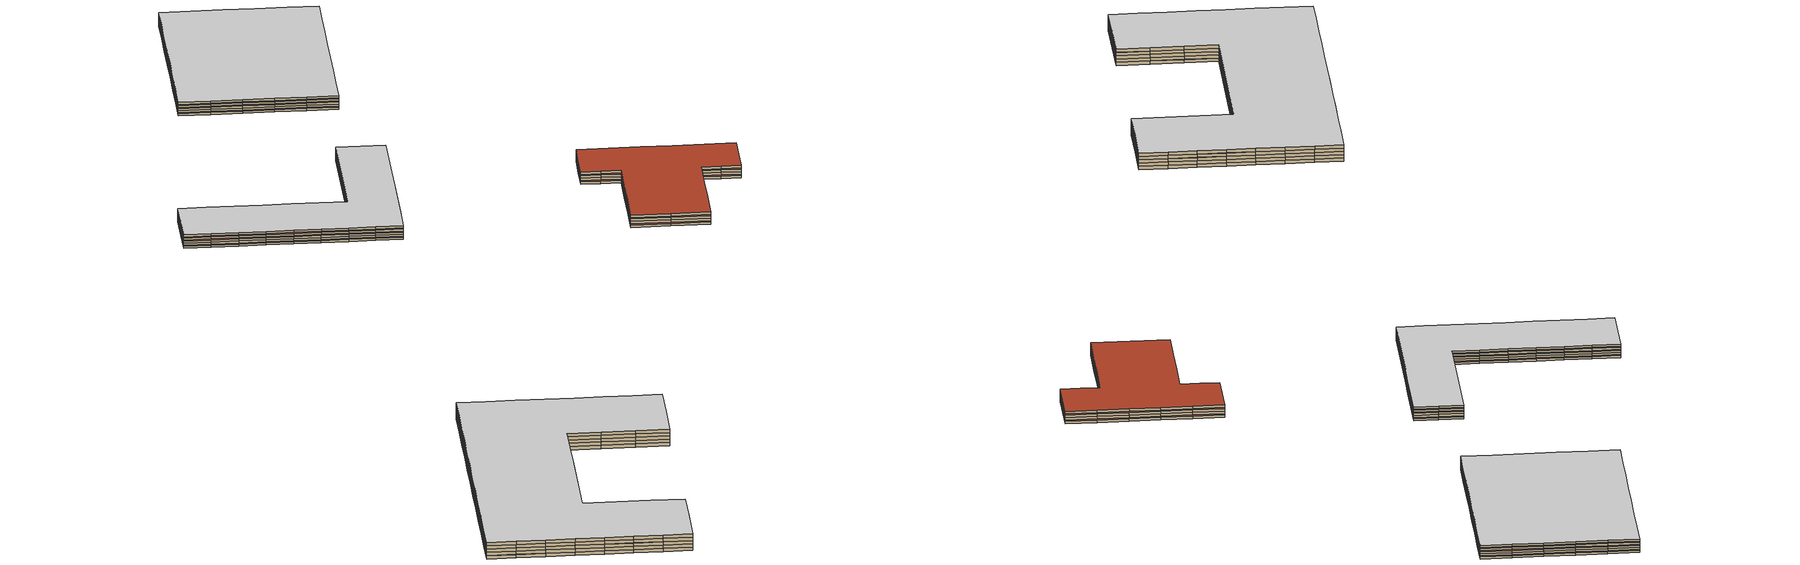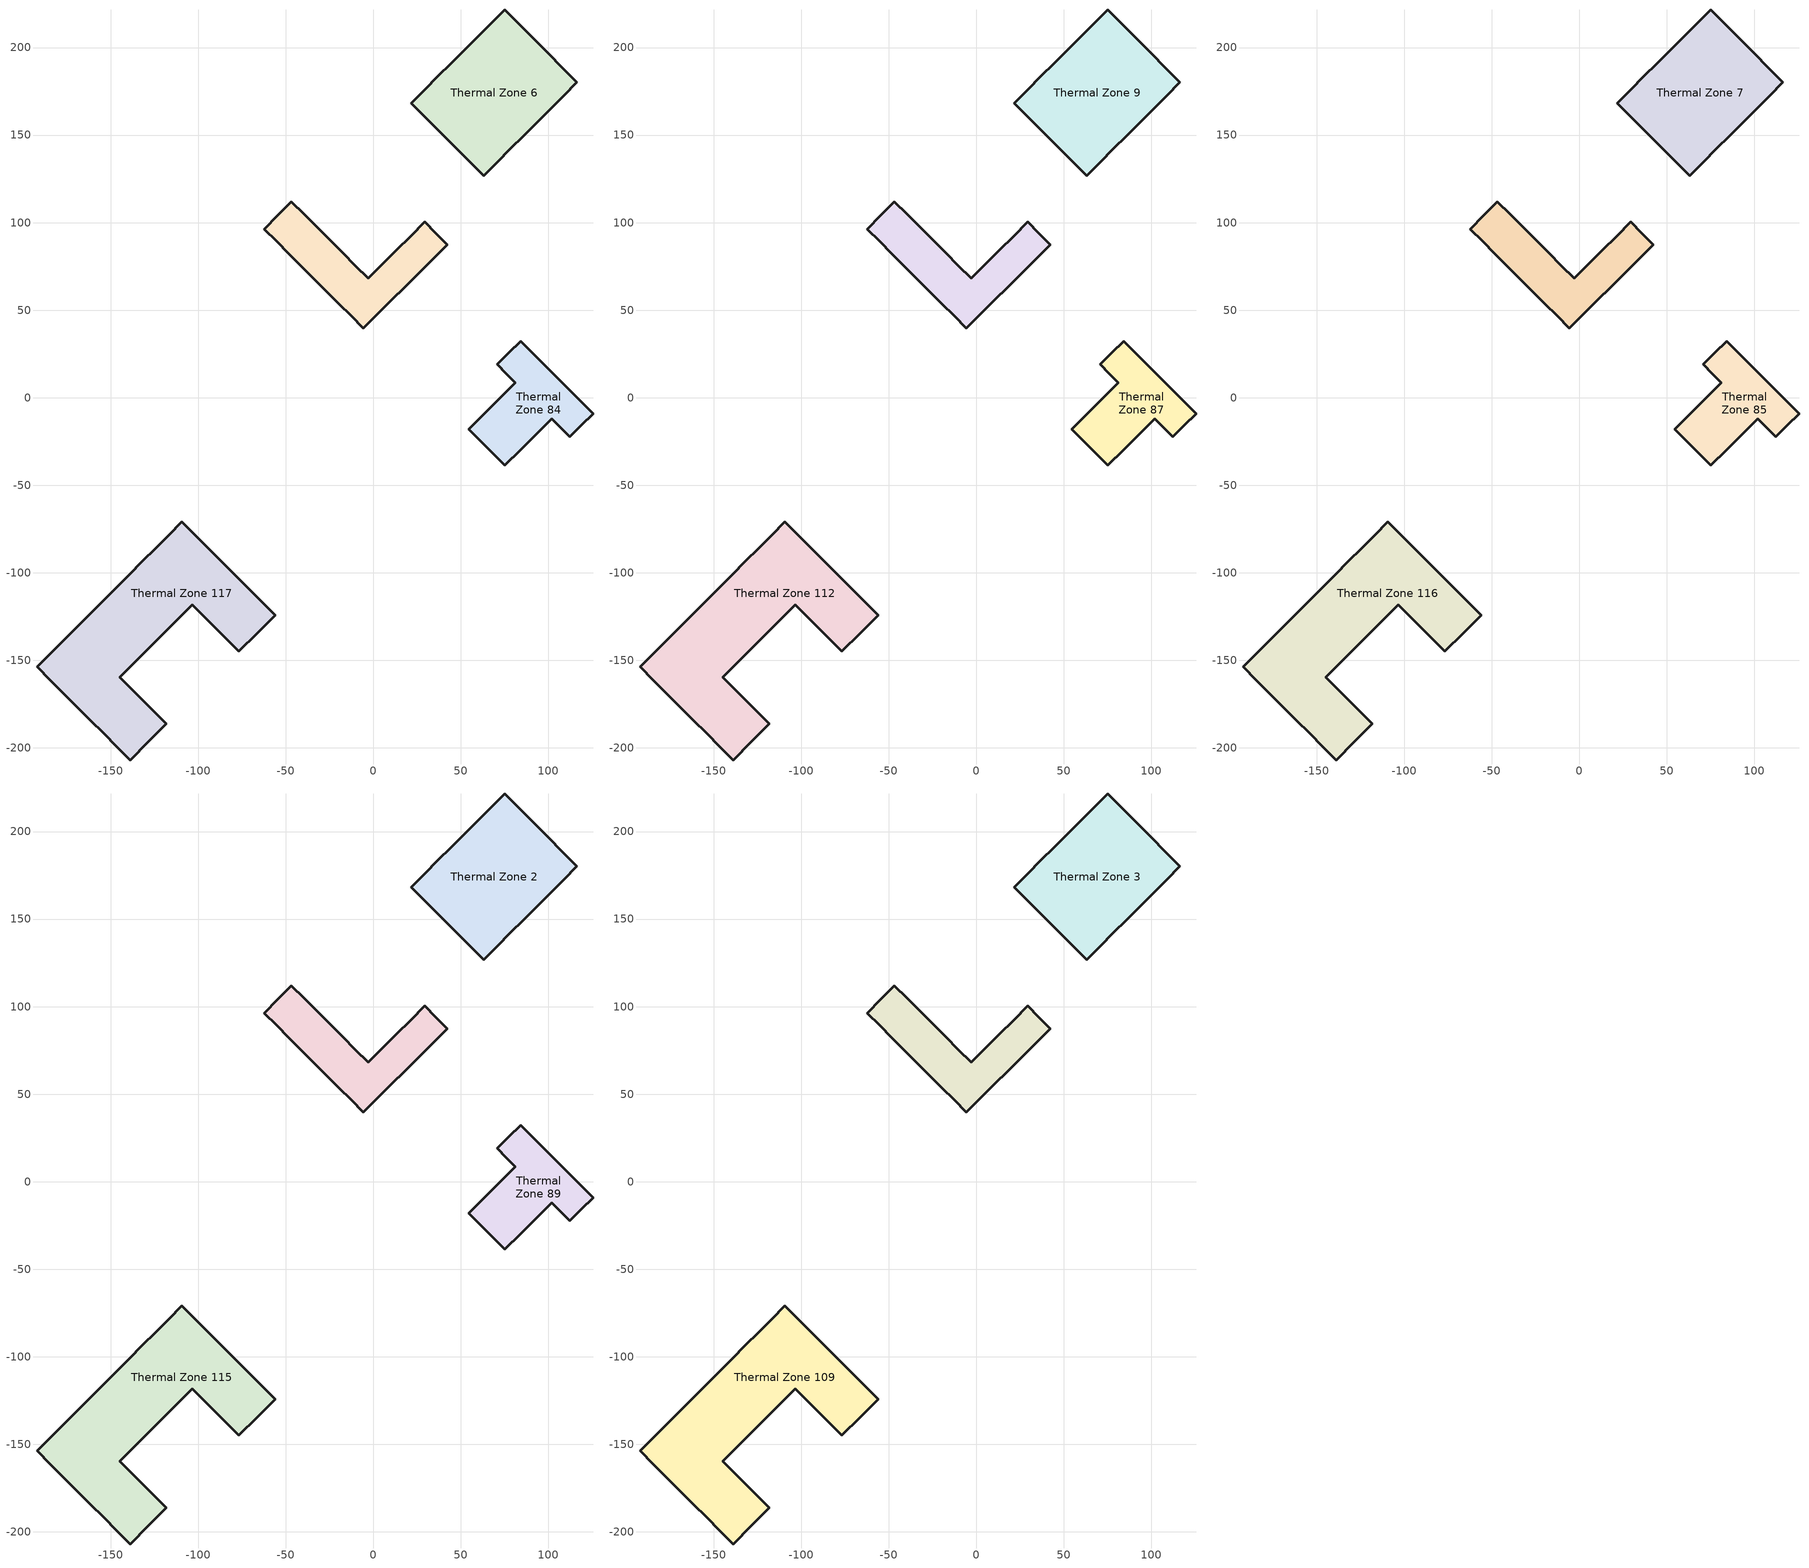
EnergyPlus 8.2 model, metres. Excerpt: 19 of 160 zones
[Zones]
Thermal Zone 117
 floor ground (ASHRAE 90.1-2004 ExtWall Mass ClimateZone 6): -55.99,-124.17 -66.33,-134.51 -76.68,-144.86 -85.55,-135.98 -94.43,-127.11 -103.3,-118.24 -111.58,-126.51 -119.85,-134.79 -128.13,-143.06 -136.41,-151.34 -144.68,-159.62 -135.81,-168.49 -126.93,-177.36 -118.06,-186.24 -128.41,-196.59 -138.76,-206.93 -146.36,-199.33 -153.96,-191.73 -161.57,-184.12 -169.17,-176.52 -176.78,-168.91 -184.38,-161.31 -191.99,-153.7 -184.46,-146.18 -176.94,-138.66 -169.41,-131.13 -161.89,-123.61 -154.37,-116.08 -146.84,-108.56 -139.32,-101.03 -131.79,-93.51 -124.27,-85.99 -116.74,-78.46 -109.22,-70.94 -101.62,-78.54 -94.01,-86.15 -86.41,-93.75 -78.8,-101.35 -71.2,-108.96 -63.59,-116.56 z0.1
 wall outside (ASHRAE 90.1-2004 ExtWall Mass ClimateZone 6): -66.33,-134.51 -55.99,-124.17 -63.59,-116.56 -71.2,-108.96 -78.8,-101.35 -86.41,-93.75 -94.01,-86.15 -101.62,-78.54 -109.22,-70.94 -116.74,-78.46 -124.27,-85.99 -131.79,-93.51 -139.32,-101.03 -146.84,-108.56 -154.37,-116.08 -161.89,-123.61 -169.41,-131.13 -176.94,-138.66 -184.46,-146.18 -191.99,-153.7 -184.38,-161.31 -176.78,-168.91 -169.17,-176.52 -161.57,-184.12 -153.96,-191.73 -146.36,-199.33 -138.76,-206.93 -128.41,-196.59 -118.06,-186.24 -126.93,-177.36 -135.81,-168.49 -144.68,-159.62 -136.41,-151.34 -128.13,-143.06 -119.85,-134.79 -111.58,-126.51 -103.3,-118.24 -94.43,-127.11 -85.55,-135.98 -76.68,-144.86 -66.33,-134.51 z0.1:1.42
 roof outside (ASHRAE 90.1-2004 ExtWall Mass ClimateZone 6): -63.59,-116.56 -71.2,-108.96 -78.8,-101.35 -86.41,-93.75 -94.01,-86.15 -101.62,-78.54 -109.22,-70.94 -116.74,-78.46 -124.27,-85.99 -131.79,-93.51 -139.32,-101.03 -146.84,-108.56 -154.37,-116.08 -161.89,-123.61 -169.41,-131.13 -176.94,-138.66 -184.46,-146.18 -191.99,-153.7 -184.38,-161.31 -176.78,-168.91 -169.17,-176.52 -161.57,-184.12 -153.96,-191.73 -146.36,-199.33 -138.76,-206.93 -128.41,-196.59 -118.06,-186.24 -126.93,-177.36 -135.81,-168.49 -144.68,-159.62 -136.41,-151.34 -128.13,-143.06 -119.85,-134.79 -111.58,-126.51 -103.3,-118.24 -94.43,-127.11 -85.55,-135.98 -76.68,-144.86 -66.33,-134.51 -55.99,-124.17 z1.42
Thermal Zone 56
 floor ground (ASHRAE 90.1-2004 ExtWall Mass ClimateZone 6): -62.3,96.36 -54.47,104.19 -46.65,112.01 -39.34,104.71 -32.04,97.4 -24.73,90.09 -17.42,82.79 -10.12,75.48 -2.81,68.17 5.24,76.23 13.3,84.28 21.35,92.33 29.4,100.39 35.87,93.92 42.33,87.46 34.36,79.48 26.38,71.5 18.4,63.53 10.43,55.55 2.45,47.57 -5.53,39.6 -12.62,46.69 -19.72,53.79 -26.82,60.88 -33.91,67.98 -41.01,75.08 -48.1,82.17 -55.2,89.27 z0.1
 wall outside (ASHRAE 90.1-2004 ExtWall Mass ClimateZone 6): -54.47,104.19 -62.3,96.36 -55.2,89.27 -48.1,82.17 -41.01,75.08 -33.91,67.98 -26.82,60.88 -19.72,53.79 -12.62,46.69 -5.53,39.6 2.45,47.57 10.43,55.55 18.4,63.53 26.38,71.5 34.36,79.48 42.33,87.46 35.87,93.92 29.4,100.39 21.35,92.33 13.3,84.28 5.24,76.23 -2.81,68.17 -10.12,75.48 -17.42,82.79 -24.73,90.09 -32.04,97.4 -39.34,104.71 -46.65,112.01 -54.47,104.19 z0.1:0.93
 roof outside (ASHRAE 90.1-2004 ExtWall Mass ClimateZone 6): -55.2,89.27 -48.1,82.17 -41.01,75.08 -33.91,67.98 -26.82,60.88 -19.72,53.79 -12.62,46.69 -5.53,39.6 2.45,47.57 10.43,55.55 18.4,63.53 26.38,71.5 34.36,79.48 42.33,87.46 35.87,93.92 29.4,100.39 21.35,92.33 13.3,84.28 5.24,76.23 -2.81,68.17 -10.12,75.48 -17.42,82.79 -24.73,90.09 -32.04,97.4 -39.34,104.71 -46.65,112.01 -54.47,104.19 -62.3,96.36 z0.93
Thermal Zone 6
 floor ground (ASHRAE 90.1-2004 ExtWall Mass ClimateZone 6): 75.02,221.49 83.29,213.21 91.57,204.94 99.84,196.66 108.12,188.38 116.4,180.11 108.79,172.5 101.19,164.9 93.58,157.29 85.98,149.69 78.37,142.08 70.76,134.47 63.16,126.87 54.88,135.15 46.61,143.42 38.33,151.7 30.05,159.97 21.78,168.25 29.38,175.85 36.99,183.46 44.6,191.07 52.2,198.67 59.81,206.28 67.41,213.88 z0.1
 wall outside (ASHRAE 90.1-2004 ExtWall Mass ClimateZone 6): 85.98,149.69 93.58,157.29 101.19,164.9 108.79,172.5 116.4,180.11 108.12,188.38 99.84,196.66 91.57,204.94 83.29,213.21 75.02,221.49 67.41,213.88 59.81,206.28 52.2,198.67 44.6,191.07 36.99,183.46 29.38,175.85 21.78,168.25 30.05,159.97 38.33,151.7 46.61,143.42 54.88,135.15 63.16,126.87 70.76,134.47 78.37,142.08 85.98,149.69 z0.1:0.93
 roof outside (ASHRAE 90.1-2004 ExtWall Mass ClimateZone 6): 67.41,213.88 59.81,206.28 52.2,198.67 44.6,191.07 36.99,183.46 29.38,175.85 21.78,168.25 30.05,159.97 38.33,151.7 46.61,143.42 54.88,135.15 63.16,126.87 70.76,134.47 78.37,142.08 85.98,149.69 93.58,157.29 101.19,164.9 108.79,172.5 116.4,180.11 108.12,188.38 99.84,196.66 91.57,204.94 83.29,213.21 75.02,221.49 z0.93
Thermal Zone 84
 floor ground (ASHRAE 90.1-2004 ExtWall Mass ClimateZone 6): 84.16,32.3 92.44,24.02 100.71,15.75 108.99,7.47 117.26,-0.8 125.54,-9.08 118.89,-15.73 112.23,-22.39 107.06,-17.21 101.89,-12.04 93.01,-20.92 84.14,-29.79 75.27,-38.66 64.92,-28.32 54.58,-17.97 63.45,-9.1 72.32,-0.23 81.2,8.65 76.02,13.82 70.85,18.99 77.51,25.65 z0.1
 wall outside (ASHRAE 90.1-2004 ExtWall Mass ClimateZone 6): 92.44,24.02 84.16,32.3 77.51,25.65 70.85,18.99 76.02,13.82 81.2,8.65 72.32,-0.23 63.45,-9.1 54.58,-17.97 64.92,-28.32 75.27,-38.66 84.14,-29.79 93.01,-20.92 101.89,-12.04 107.06,-17.21 112.23,-22.39 118.89,-15.73 125.54,-9.08 117.26,-0.8 108.99,7.47 100.71,15.75 92.44,24.02 z0.1:1.1
 roof outside (ASHRAE 90.1-2004 ExtWall Mass ClimateZone 6): 77.51,25.65 70.85,18.99 76.02,13.82 81.2,8.65 72.32,-0.23 63.45,-9.1 54.58,-17.97 64.92,-28.32 75.27,-38.66 84.14,-29.79 93.01,-20.92 101.89,-12.04 107.06,-17.21 112.23,-22.39 118.89,-15.73 125.54,-9.08 117.26,-0.8 108.99,7.47 100.71,15.75 92.44,24.02 84.16,32.3 z1.1
Thermal Zone 112
 floor ground (ASHRAE 90.1-2004 ExtWall Mass ClimateZone 6): -55.99,-124.17 -66.33,-134.51 -76.68,-144.86 -85.55,-135.98 -94.43,-127.11 -103.3,-118.24 -111.58,-126.51 -119.85,-134.79 -128.13,-143.06 -136.41,-151.34 -144.68,-159.62 -135.81,-168.49 -126.93,-177.36 -118.06,-186.24 -128.41,-196.59 -138.76,-206.93 -146.36,-199.33 -153.96,-191.73 -161.57,-184.12 -169.17,-176.52 -176.78,-168.91 -184.38,-161.31 -191.99,-153.7 -184.46,-146.18 -176.94,-138.66 -169.41,-131.13 -161.89,-123.61 -154.37,-116.08 -146.84,-108.56 -139.32,-101.03 -131.79,-93.51 -124.27,-85.99 -116.74,-78.46 -109.22,-70.94 -101.62,-78.54 -94.01,-86.15 -86.41,-93.75 -78.8,-101.35 -71.2,-108.96 -63.59,-116.56 z1.44
 wall outside (ASHRAE 90.1-2004 ExtWall Mass ClimateZone 6): -66.33,-134.51 -55.99,-124.17 -63.59,-116.56 -71.2,-108.96 -78.8,-101.35 -86.41,-93.75 -94.01,-86.15 -101.62,-78.54 -109.22,-70.94 -116.74,-78.46 -124.27,-85.99 -131.79,-93.51 -139.32,-101.03 -146.84,-108.56 -154.37,-116.08 -161.89,-123.61 -169.41,-131.13 -176.94,-138.66 -184.46,-146.18 -191.99,-153.7 -184.38,-161.31 -176.78,-168.91 -169.17,-176.52 -161.57,-184.12 -153.96,-191.73 -146.36,-199.33 -138.76,-206.93 -128.41,-196.59 -118.06,-186.24 -126.93,-177.36 -135.81,-168.49 -144.68,-159.62 -136.41,-151.34 -128.13,-143.06 -119.85,-134.79 -111.58,-126.51 -103.3,-118.24 -94.43,-127.11 -85.55,-135.98 -76.68,-144.86 -66.33,-134.51 z1.44:2.76
Thermal Zone 58
 floor ground (ASHRAE 90.1-2004 ExtWall Mass ClimateZone 6): -62.3,96.36 -54.47,104.19 -46.65,112.01 -39.34,104.71 -32.04,97.4 -24.73,90.09 -17.42,82.79 -10.12,75.48 -2.81,68.17 5.24,76.23 13.3,84.28 21.35,92.33 29.4,100.39 35.87,93.92 42.33,87.46 34.36,79.48 26.38,71.5 18.4,63.53 10.43,55.55 2.45,47.57 -5.53,39.6 -12.62,46.69 -19.72,53.79 -26.82,60.88 -33.91,67.98 -41.01,75.08 -48.1,82.17 -55.2,89.27 z1.35
 wall outside (ASHRAE 90.1-2004 ExtWall Mass ClimateZone 6): -54.47,104.19 -62.3,96.36 -55.2,89.27 -48.1,82.17 -41.01,75.08 -33.91,67.98 -26.82,60.88 -19.72,53.79 -12.62,46.69 -5.53,39.6 2.45,47.57 10.43,55.55 18.4,63.53 26.38,71.5 34.36,79.48 42.33,87.46 35.87,93.92 29.4,100.39 21.35,92.33 13.3,84.28 5.24,76.23 -2.81,68.17 -10.12,75.48 -17.42,82.79 -24.73,90.09 -32.04,97.4 -39.34,104.71 -46.65,112.01 -54.47,104.19 z1.35:2.18
Thermal Zone 87
 floor ground (ASHRAE 90.1-2004 ExtWall Mass ClimateZone 6): 84.16,32.3 92.44,24.02 100.71,15.75 108.99,7.47 117.26,-0.8 125.54,-9.08 118.89,-15.73 112.23,-22.39 107.06,-17.21 101.89,-12.04 93.01,-20.92 84.14,-29.79 75.27,-38.66 64.92,-28.32 54.58,-17.97 63.45,-9.1 72.32,-0.23 81.2,8.65 76.02,13.82 70.85,18.99 77.51,25.65 z1.6
 wall outside (ASHRAE 90.1-2004 ExtWall Mass ClimateZone 6): 92.44,24.02 84.16,32.3 77.51,25.65 70.85,18.99 76.02,13.82 81.2,8.65 72.32,-0.23 63.45,-9.1 54.58,-17.97 64.92,-28.32 75.27,-38.66 84.14,-29.79 93.01,-20.92 101.89,-12.04 107.06,-17.21 112.23,-22.39 118.89,-15.73 125.54,-9.08 117.26,-0.8 108.99,7.47 100.71,15.75 92.44,24.02 z1.6:2.6
Thermal Zone 9
 floor ground (ASHRAE 90.1-2004 ExtWall Mass ClimateZone 6): 75.02,221.49 83.29,213.21 91.57,204.94 99.84,196.66 108.12,188.38 116.4,180.11 108.79,172.5 101.19,164.9 93.58,157.29 85.98,149.69 78.37,142.08 70.76,134.47 63.16,126.87 54.88,135.15 46.61,143.42 38.33,151.7 30.05,159.97 21.78,168.25 29.38,175.85 36.99,183.46 44.6,191.07 52.2,198.67 59.81,206.28 67.41,213.88 z1.35
 wall outside (ASHRAE 90.1-2004 ExtWall Mass ClimateZone 6): 83.29,213.21 75.02,221.49 67.41,213.88 59.81,206.28 52.2,198.67 44.6,191.07 36.99,183.46 29.38,175.85 21.78,168.25 30.05,159.97 38.33,151.7 46.61,143.42 54.88,135.15 63.16,126.87 70.76,134.47 78.37,142.08 85.98,149.69 93.58,157.29 101.19,164.9 108.79,172.5 116.4,180.11 108.12,188.38 99.84,196.66 91.57,204.94 83.29,213.21 z1.35:2.18
Thermal Zone 116
 floor to Thermal Zone 112 (ASHRAE 90.1-2004 ExtWall Mass ClimateZone 6 Reversed): -55.99,-124.17 -66.33,-134.51 -76.68,-144.86 -85.55,-135.98 -94.43,-127.11 -103.3,-118.24 -111.58,-126.51 -119.85,-134.79 -128.13,-143.06 -136.41,-151.34 -144.68,-159.62 -135.81,-168.49 -126.93,-177.36 -118.06,-186.24 -128.41,-196.59 -138.76,-206.93 -146.36,-199.33 -153.96,-191.73 -161.57,-184.12 -169.17,-176.52 -176.78,-168.91 -184.38,-161.31 -191.99,-153.7 -184.46,-146.18 -176.94,-138.66 -169.41,-131.13 -161.89,-123.61 -154.37,-116.08 -146.84,-108.56 -139.32,-101.03 -131.79,-93.51 -124.27,-85.99 -116.74,-78.46 -109.22,-70.94 -101.62,-78.54 -94.01,-86.15 -86.41,-93.75 -78.8,-101.35 -71.2,-108.96 -63.59,-116.56 z2.76
 wall outside (ASHRAE 90.1-2004 ExtWall Mass ClimateZone 6): -66.33,-134.51 -55.99,-124.17 -63.59,-116.56 -71.2,-108.96 -78.8,-101.35 -86.41,-93.75 -94.01,-86.15 -101.62,-78.54 -109.22,-70.94 -116.74,-78.46 -124.27,-85.99 -131.79,-93.51 -139.32,-101.03 -146.84,-108.56 -154.37,-116.08 -161.89,-123.61 -169.41,-131.13 -176.94,-138.66 -184.46,-146.18 -191.99,-153.7 -184.38,-161.31 -176.78,-168.91 -169.17,-176.52 -161.57,-184.12 -153.96,-191.73 -146.36,-199.33 -138.76,-206.93 -128.41,-196.59 -118.06,-186.24 -126.93,-177.36 -135.81,-168.49 -144.68,-159.62 -136.41,-151.34 -128.13,-143.06 -119.85,-134.79 -111.58,-126.51 -103.3,-118.24 -94.43,-127.11 -85.55,-135.98 -76.68,-144.86 -66.33,-134.51 z2.76:4.08
 roof outside (ASHRAE 90.1-2004 ExtWall Mass ClimateZone 6): -63.59,-116.56 -71.2,-108.96 -78.8,-101.35 -86.41,-93.75 -94.01,-86.15 -101.62,-78.54 -109.22,-70.94 -116.74,-78.46 -124.27,-85.99 -131.79,-93.51 -139.32,-101.03 -146.84,-108.56 -154.37,-116.08 -161.89,-123.61 -169.41,-131.13 -176.94,-138.66 -184.46,-146.18 -191.99,-153.7 -184.38,-161.31 -176.78,-168.91 -169.17,-176.52 -161.57,-184.12 -153.96,-191.73 -146.36,-199.33 -138.76,-206.93 -128.41,-196.59 -118.06,-186.24 -126.93,-177.36 -135.81,-168.49 -144.68,-159.62 -136.41,-151.34 -128.13,-143.06 -119.85,-134.79 -111.58,-126.51 -103.3,-118.24 -94.43,-127.11 -85.55,-135.98 -76.68,-144.86 -66.33,-134.51 -55.99,-124.17 z4.08
Thermal Zone 45
 floor to Thermal Zone 58 (ASHRAE 90.1-2004 ExtWall Mass ClimateZone 6 Reversed): -62.3,96.36 -54.47,104.19 -46.65,112.01 -39.34,104.71 -32.04,97.4 -24.73,90.09 -17.42,82.79 -10.12,75.48 -2.81,68.17 5.24,76.23 13.3,84.28 21.35,92.33 29.4,100.39 35.87,93.92 42.33,87.46 34.36,79.48 26.38,71.5 18.4,63.53 10.43,55.55 2.45,47.57 -5.53,39.6 -12.62,46.69 -19.72,53.79 -26.82,60.88 -33.91,67.98 -41.01,75.08 -48.1,82.17 -55.2,89.27 z2.18
 wall outside (ASHRAE 90.1-2004 ExtWall Mass ClimateZone 6): -54.47,104.19 -62.3,96.36 -55.2,89.27 -48.1,82.17 -41.01,75.08 -33.91,67.98 -26.82,60.88 -19.72,53.79 -12.62,46.69 -5.53,39.6 2.45,47.57 10.43,55.55 18.4,63.53 26.38,71.5 34.36,79.48 42.33,87.46 35.87,93.92 29.4,100.39 21.35,92.33 13.3,84.28 5.24,76.23 -2.81,68.17 -10.12,75.48 -17.42,82.79 -24.73,90.09 -32.04,97.4 -39.34,104.71 -46.65,112.01 -54.47,104.19 z2.18:3.01
 roof outside (ASHRAE 90.1-2004 ExtWall Mass ClimateZone 6): -55.2,89.27 -48.1,82.17 -41.01,75.08 -33.91,67.98 -26.82,60.88 -19.72,53.79 -12.62,46.69 -5.53,39.6 2.45,47.57 10.43,55.55 18.4,63.53 26.38,71.5 34.36,79.48 42.33,87.46 35.87,93.92 29.4,100.39 21.35,92.33 13.3,84.28 5.24,76.23 -2.81,68.17 -10.12,75.48 -17.42,82.79 -24.73,90.09 -32.04,97.4 -39.34,104.71 -46.65,112.01 -54.47,104.19 -62.3,96.36 z3.01
Thermal Zone 7
 floor to Thermal Zone 9 (ASHRAE 90.1-2004 ExtWall Mass ClimateZone 6 Reversed): 75.02,221.49 83.29,213.21 91.57,204.94 99.84,196.66 108.12,188.38 116.4,180.11 108.79,172.5 101.19,164.9 93.58,157.29 85.98,149.69 78.37,142.08 70.76,134.47 63.16,126.87 54.88,135.15 46.61,143.42 38.33,151.7 30.05,159.97 21.78,168.25 29.38,175.85 36.99,183.46 44.6,191.07 52.2,198.67 59.81,206.28 67.41,213.88 z2.18
 wall outside (ASHRAE 90.1-2004 ExtWall Mass ClimateZone 6): 83.29,213.21 75.02,221.49 67.41,213.88 59.81,206.28 52.2,198.67 44.6,191.07 36.99,183.46 29.38,175.85 21.78,168.25 30.05,159.97 38.33,151.7 46.61,143.42 54.88,135.15 63.16,126.87 70.76,134.47 78.37,142.08 85.98,149.69 93.58,157.29 101.19,164.9 108.79,172.5 116.4,180.11 108.12,188.38 99.84,196.66 91.57,204.94 83.29,213.21 z2.18:3.01
 roof outside (ASHRAE 90.1-2004 ExtWall Mass ClimateZone 6): 67.41,213.88 59.81,206.28 52.2,198.67 44.6,191.07 36.99,183.46 29.38,175.85 21.78,168.25 30.05,159.97 38.33,151.7 46.61,143.42 54.88,135.15 63.16,126.87 70.76,134.47 78.37,142.08 85.98,149.69 93.58,157.29 101.19,164.9 108.79,172.5 116.4,180.11 108.12,188.38 99.84,196.66 91.57,204.94 83.29,213.21 75.02,221.49 z3.01
Thermal Zone 85
 floor to Thermal Zone 87 (ASHRAE 90.1-2004 ExtWall Mass ClimateZone 6 Reversed): 84.16,32.3 92.44,24.02 100.71,15.75 108.99,7.47 117.26,-0.8 125.54,-9.08 118.89,-15.73 112.23,-22.39 107.06,-17.21 101.89,-12.04 93.01,-20.92 84.14,-29.79 75.27,-38.66 64.92,-28.32 54.58,-17.97 63.45,-9.1 72.32,-0.23 81.2,8.65 76.02,13.82 70.85,18.99 77.51,25.65 z2.6
 wall outside (ASHRAE 90.1-2004 ExtWall Mass ClimateZone 6): 92.44,24.02 84.16,32.3 77.51,25.65 70.85,18.99 76.02,13.82 81.2,8.65 72.32,-0.23 63.45,-9.1 54.58,-17.97 64.92,-28.32 75.27,-38.66 84.14,-29.79 93.01,-20.92 101.89,-12.04 107.06,-17.21 112.23,-22.39 118.89,-15.73 125.54,-9.08 117.26,-0.8 108.99,7.47 100.71,15.75 92.44,24.02 z2.6:3.6
 roof outside (ASHRAE 90.1-2004 ExtWall Mass ClimateZone 6): 77.51,25.65 70.85,18.99 76.02,13.82 81.2,8.65 72.32,-0.23 63.45,-9.1 54.58,-17.97 64.92,-28.32 75.27,-38.66 84.14,-29.79 93.01,-20.92 101.89,-12.04 107.06,-17.21 112.23,-22.39 118.89,-15.73 125.54,-9.08 117.26,-0.8 108.99,7.47 100.71,15.75 92.44,24.02 84.16,32.3 z3.6
Thermal Zone 115
 floor ground (ASHRAE 90.1-2004 ExtWall Mass ClimateZone 6): -55.99,-124.17 -66.33,-134.51 -76.68,-144.86 -85.55,-135.98 -94.43,-127.11 -103.3,-118.24 -111.58,-126.51 -119.85,-134.79 -128.13,-143.06 -136.41,-151.34 -144.68,-159.62 -135.81,-168.49 -126.93,-177.36 -118.06,-186.24 -128.41,-196.59 -138.76,-206.93 -146.36,-199.33 -153.96,-191.73 -161.57,-184.12 -169.17,-176.52 -176.78,-168.91 -184.38,-161.31 -191.99,-153.7 -184.46,-146.18 -176.94,-138.66 -169.41,-131.13 -161.89,-123.61 -154.37,-116.08 -146.84,-108.56 -139.32,-101.03 -131.79,-93.51 -124.27,-85.99 -116.74,-78.46 -109.22,-70.94 -101.62,-78.54 -94.01,-86.15 -86.41,-93.75 -78.8,-101.35 -71.2,-108.96 -63.59,-116.56 z4.1
 wall outside (ASHRAE 90.1-2004 ExtWall Mass ClimateZone 6): -66.33,-134.51 -55.99,-124.17 -63.59,-116.56 -71.2,-108.96 -78.8,-101.35 -86.41,-93.75 -94.01,-86.15 -101.62,-78.54 -109.22,-70.94 -116.74,-78.46 -124.27,-85.99 -131.79,-93.51 -139.32,-101.03 -146.84,-108.56 -154.37,-116.08 -161.89,-123.61 -169.41,-131.13 -176.94,-138.66 -184.46,-146.18 -191.99,-153.7 -184.38,-161.31 -176.78,-168.91 -169.17,-176.52 -161.57,-184.12 -153.96,-191.73 -146.36,-199.33 -138.76,-206.93 -128.41,-196.59 -118.06,-186.24 -126.93,-177.36 -135.81,-168.49 -144.68,-159.62 -136.41,-151.34 -128.13,-143.06 -119.85,-134.79 -111.58,-126.51 -103.3,-118.24 -94.43,-127.11 -85.55,-135.98 -76.68,-144.86 -66.33,-134.51 z4.1:5.42
 roof outside (ASHRAE 90.1-2004 ExtWall Mass ClimateZone 6): -63.59,-116.56 -71.2,-108.96 -78.8,-101.35 -86.41,-93.75 -94.01,-86.15 -101.62,-78.54 -109.22,-70.94 -116.74,-78.46 -124.27,-85.99 -131.79,-93.51 -139.32,-101.03 -146.84,-108.56 -154.37,-116.08 -161.89,-123.61 -169.41,-131.13 -176.94,-138.66 -184.46,-146.18 -191.99,-153.7 -184.38,-161.31 -176.78,-168.91 -169.17,-176.52 -161.57,-184.12 -153.96,-191.73 -146.36,-199.33 -138.76,-206.93 -128.41,-196.59 -118.06,-186.24 -126.93,-177.36 -135.81,-168.49 -144.68,-159.62 -136.41,-151.34 -128.13,-143.06 -119.85,-134.79 -111.58,-126.51 -103.3,-118.24 -94.43,-127.11 -85.55,-135.98 -76.68,-144.86 -66.33,-134.51 -55.99,-124.17 z5.42
Thermal Zone 2
 floor ground (ASHRAE 90.1-2004 ExtWall Mass ClimateZone 6): 75.02,221.49 83.29,213.21 91.57,204.94 99.84,196.66 108.12,188.38 116.4,180.11 108.79,172.5 101.19,164.9 93.58,157.29 85.98,149.69 78.37,142.08 70.76,134.47 63.16,126.87 54.88,135.15 46.61,143.42 38.33,151.7 30.05,159.97 21.78,168.25 29.38,175.85 36.99,183.46 44.6,191.07 52.2,198.67 59.81,206.28 67.41,213.88 z3.43
 wall outside (ASHRAE 90.1-2004 ExtWall Mass ClimateZone 6): 52.2,198.67 44.6,191.07 36.99,183.46 29.38,175.85 21.78,168.25 30.05,159.97 38.33,151.7 46.61,143.42 54.88,135.15 63.16,126.87 70.76,134.47 78.37,142.08 85.98,149.69 93.58,157.29 101.19,164.9 108.79,172.5 116.4,180.11 108.12,188.38 99.84,196.66 91.57,204.94 83.29,213.21 75.02,221.49 67.41,213.88 59.81,206.28 52.2,198.67 z3.43:4.26
 roof outside (ASHRAE 90.1-2004 ExtWall Mass ClimateZone 6): 67.41,213.88 59.81,206.28 52.2,198.67 44.6,191.07 36.99,183.46 29.38,175.85 21.78,168.25 30.05,159.97 38.33,151.7 46.61,143.42 54.88,135.15 63.16,126.87 70.76,134.47 78.37,142.08 85.98,149.69 93.58,157.29 101.19,164.9 108.79,172.5 116.4,180.11 108.12,188.38 99.84,196.66 91.57,204.94 83.29,213.21 75.02,221.49 z4.26
Thermal Zone 54
 floor ground (ASHRAE 90.1-2004 ExtWall Mass ClimateZone 6): -62.3,96.36 -54.47,104.19 -46.65,112.01 -39.34,104.71 -32.04,97.4 -24.73,90.09 -17.42,82.79 -10.12,75.48 -2.81,68.17 5.24,76.23 13.3,84.28 21.35,92.33 29.4,100.39 35.87,93.92 42.33,87.46 34.36,79.48 26.38,71.5 18.4,63.53 10.43,55.55 2.45,47.57 -5.53,39.6 -12.62,46.69 -19.72,53.79 -26.82,60.88 -33.91,67.98 -41.01,75.08 -48.1,82.17 -55.2,89.27 z3.43
 wall outside (ASHRAE 90.1-2004 ExtWall Mass ClimateZone 6): -54.47,104.19 -62.3,96.36 -55.2,89.27 -48.1,82.17 -41.01,75.08 -33.91,67.98 -26.82,60.88 -19.72,53.79 -12.62,46.69 -5.53,39.6 2.45,47.57 10.43,55.55 18.4,63.53 26.38,71.5 34.36,79.48 42.33,87.46 35.87,93.92 29.4,100.39 21.35,92.33 13.3,84.28 5.24,76.23 -2.81,68.17 -10.12,75.48 -17.42,82.79 -24.73,90.09 -32.04,97.4 -39.34,104.71 -46.65,112.01 -54.47,104.19 z3.43:4.26
 roof outside (ASHRAE 90.1-2004 ExtWall Mass ClimateZone 6): -55.2,89.27 -48.1,82.17 -41.01,75.08 -33.91,67.98 -26.82,60.88 -19.72,53.79 -12.62,46.69 -5.53,39.6 2.45,47.57 10.43,55.55 18.4,63.53 26.38,71.5 34.36,79.48 42.33,87.46 35.87,93.92 29.4,100.39 21.35,92.33 13.3,84.28 5.24,76.23 -2.81,68.17 -10.12,75.48 -17.42,82.79 -24.73,90.09 -32.04,97.4 -39.34,104.71 -46.65,112.01 -54.47,104.19 -62.3,96.36 z4.26
Thermal Zone 89
 floor ground (ASHRAE 90.1-2004 ExtWall Mass ClimateZone 6): 84.16,32.3 92.44,24.02 100.71,15.75 108.99,7.47 117.26,-0.8 125.54,-9.08 118.89,-15.73 112.23,-22.39 107.06,-17.21 101.89,-12.04 93.01,-20.92 84.14,-29.79 75.27,-38.66 64.92,-28.32 54.58,-17.97 63.45,-9.1 72.32,-0.23 81.2,8.65 76.02,13.82 70.85,18.99 77.51,25.65 z4.1
 wall outside (ASHRAE 90.1-2004 ExtWall Mass ClimateZone 6): 92.44,24.02 84.16,32.3 77.51,25.65 70.85,18.99 76.02,13.82 81.2,8.65 72.32,-0.23 63.45,-9.1 54.58,-17.97 64.92,-28.32 75.27,-38.66 84.14,-29.79 93.01,-20.92 101.89,-12.04 107.06,-17.21 112.23,-22.39 118.89,-15.73 125.54,-9.08 117.26,-0.8 108.99,7.47 100.71,15.75 92.44,24.02 z4.1:5.1
 roof outside (ASHRAE 90.1-2004 ExtWall Mass ClimateZone 6): 77.51,25.65 70.85,18.99 76.02,13.82 81.2,8.65 72.32,-0.23 63.45,-9.1 54.58,-17.97 64.92,-28.32 75.27,-38.66 84.14,-29.79 93.01,-20.92 101.89,-12.04 107.06,-17.21 112.23,-22.39 118.89,-15.73 125.54,-9.08 117.26,-0.8 108.99,7.47 100.71,15.75 92.44,24.02 84.16,32.3 z5.1
Thermal Zone 109
 floor ground (ASHRAE 90.1-2004 ExtWall Mass ClimateZone 6): -55.99,-124.17 -66.33,-134.51 -76.68,-144.86 -85.55,-135.98 -94.43,-127.11 -103.3,-118.24 -111.58,-126.51 -119.85,-134.79 -128.13,-143.06 -136.41,-151.34 -144.68,-159.62 -135.81,-168.49 -126.93,-177.36 -118.06,-186.24 -128.41,-196.59 -138.76,-206.93 -146.36,-199.33 -153.96,-191.73 -161.57,-184.12 -169.17,-176.52 -176.78,-168.91 -184.38,-161.31 -191.99,-153.7 -184.46,-146.18 -176.94,-138.66 -169.41,-131.13 -161.89,-123.61 -154.37,-116.08 -146.84,-108.56 -139.32,-101.03 -131.79,-93.51 -124.27,-85.99 -116.74,-78.46 -109.22,-70.94 -101.62,-78.54 -94.01,-86.15 -86.41,-93.75 -78.8,-101.35 -71.2,-108.96 -63.59,-116.56 z5.44
 wall outside (ASHRAE 90.1-2004 ExtWall Mass ClimateZone 6): -66.33,-134.51 -55.99,-124.17 -63.59,-116.56 -71.2,-108.96 -78.8,-101.35 -86.41,-93.75 -94.01,-86.15 -101.62,-78.54 -109.22,-70.94 -116.74,-78.46 -124.27,-85.99 -131.79,-93.51 -139.32,-101.03 -146.84,-108.56 -154.37,-116.08 -161.89,-123.61 -169.41,-131.13 -176.94,-138.66 -184.46,-146.18 -191.99,-153.7 -184.38,-161.31 -176.78,-168.91 -169.17,-176.52 -161.57,-184.12 -153.96,-191.73 -146.36,-199.33 -138.76,-206.93 -128.41,-196.59 -118.06,-186.24 -126.93,-177.36 -135.81,-168.49 -144.68,-159.62 -136.41,-151.34 -128.13,-143.06 -119.85,-134.79 -111.58,-126.51 -103.3,-118.24 -94.43,-127.11 -85.55,-135.98 -76.68,-144.86 -66.33,-134.51 z5.44:6.76
 ceiling to Thermal Zone 110 (ASHRAE 90.1-2004 ExtWall Mass ClimateZone 6): -63.59,-116.56 -71.2,-108.96 -78.8,-101.35 -86.41,-93.75 -94.01,-86.15 -101.62,-78.54 -109.22,-70.94 -116.74,-78.46 -124.27,-85.99 -131.79,-93.51 -139.32,-101.03 -146.84,-108.56 -154.37,-116.08 -161.89,-123.61 -169.41,-131.13 -176.94,-138.66 -184.46,-146.18 -191.99,-153.7 -184.38,-161.31 -176.78,-168.91 -169.17,-176.52 -161.57,-184.12 -153.96,-191.73 -146.36,-199.33 -138.76,-206.93 -128.41,-196.59 -118.06,-186.24 -126.93,-177.36 -135.81,-168.49 -144.68,-159.62 -136.41,-151.34 -128.13,-143.06 -119.85,-134.79 -111.58,-126.51 -103.3,-118.24 -94.43,-127.11 -85.55,-135.98 -76.68,-144.86 -66.33,-134.51 -55.99,-124.17 z6.76
Thermal Zone 3
 floor ground (ASHRAE 90.1-2004 ExtWall Mass ClimateZone 6): 75.02,221.49 83.29,213.21 91.57,204.94 99.84,196.66 108.12,188.38 116.4,180.11 108.79,172.5 101.19,164.9 93.58,157.29 85.98,149.69 78.37,142.08 70.76,134.47 63.16,126.87 54.88,135.15 46.61,143.42 38.33,151.7 30.05,159.97 21.78,168.25 29.38,175.85 36.99,183.46 44.6,191.07 52.2,198.67 59.81,206.28 67.41,213.88 z4.68
 wall outside (ASHRAE 90.1-2004 ExtWall Mass ClimateZone 6): 83.29,213.21 75.02,221.49 67.41,213.88 59.81,206.28 52.2,198.67 44.6,191.07 36.99,183.46 29.38,175.85 21.78,168.25 30.05,159.97 38.33,151.7 46.61,143.42 54.88,135.15 63.16,126.87 70.76,134.47 78.37,142.08 85.98,149.69 93.58,157.29 101.19,164.9 108.79,172.5 116.4,180.11 108.12,188.38 99.84,196.66 91.57,204.94 83.29,213.21 z4.68:5.51
 ceiling to Thermal Zone 4 (ASHRAE 90.1-2004 ExtWall Mass ClimateZone 6): 67.41,213.88 59.81,206.28 52.2,198.67 44.6,191.07 36.99,183.46 29.38,175.85 21.78,168.25 30.05,159.97 38.33,151.7 46.61,143.42 54.88,135.15 63.16,126.87 70.76,134.47 78.37,142.08 85.98,149.69 93.58,157.29 101.19,164.9 108.79,172.5 116.4,180.11 108.12,188.38 99.84,196.66 91.57,204.94 83.29,213.21 75.02,221.49 z5.51
Thermal Zone 51
 floor ground (ASHRAE 90.1-2004 ExtWall Mass ClimateZone 6): -62.3,96.36 -54.47,104.19 -46.65,112.01 -39.34,104.71 -32.04,97.4 -24.73,90.09 -17.42,82.79 -10.12,75.48 -2.81,68.17 5.24,76.23 13.3,84.28 21.35,92.33 29.4,100.39 35.87,93.92 42.33,87.46 34.36,79.48 26.38,71.5 18.4,63.53 10.43,55.55 2.45,47.57 -5.53,39.6 -12.62,46.69 -19.72,53.79 -26.82,60.88 -33.91,67.98 -41.01,75.08 -48.1,82.17 -55.2,89.27 z4.68
 wall outside (ASHRAE 90.1-2004 ExtWall Mass ClimateZone 6): -54.47,104.19 -62.3,96.36 -55.2,89.27 -48.1,82.17 -41.01,75.08 -33.91,67.98 -26.82,60.88 -19.72,53.79 -12.62,46.69 -5.53,39.6 2.45,47.57 10.43,55.55 18.4,63.53 26.38,71.5 34.36,79.48 42.33,87.46 35.87,93.92 29.4,100.39 21.35,92.33 13.3,84.28 5.24,76.23 -2.81,68.17 -10.12,75.48 -17.42,82.79 -24.73,90.09 -32.04,97.4 -39.34,104.71 -46.65,112.01 -54.47,104.19 z4.68:5.51
 ceiling to Thermal Zone 47 (ASHRAE 90.1-2004 ExtWall Mass ClimateZone 6): -55.2,89.27 -48.1,82.17 -41.01,75.08 -33.91,67.98 -26.82,60.88 -19.72,53.79 -12.62,46.69 -5.53,39.6 2.45,47.57 10.43,55.55 18.4,63.53 26.38,71.5 34.36,79.48 42.33,87.46 35.87,93.92 29.4,100.39 21.35,92.33 13.3,84.28 5.24,76.23 -2.81,68.17 -10.12,75.48 -17.42,82.79 -24.73,90.09 -32.04,97.4 -39.34,104.71 -46.65,112.01 -54.47,104.19 -62.3,96.36 z5.51
[Building]
Building 1: North Axis {deg}=0; Solar Distribution=FullExteriorWithReflections
[Material] Thermal Absorptance=0.9
Name | Roughness | Thickness {m} | Conductivity {W/m-K} | Density {kg/m3} | Specific Heat {J/kg-K} | Solar Absorptance | Visible Absorptance
1/2IN Gypsum | Smooth | 0.0127 | 0.16 | 784.9 | 830 | 0.4 | 0.4
1IN Stucco | Smooth | 0.0253 | 0.6918 | 1858 | 837 | 0.92 | 0.92
8IN CONCRETE HW RefBldg | Rough | 0.2032 | 1.311 | 2240 | 836.8 | 0.7 | 0.7
Mass NonRes Wall Insulation-1.69 | MediumRough | 0.0623673 | 0.049 | 265 | 836.8 | 0.7 | 0.7
[Construction]
ASHRAE 90.1-2004 ExtWall Mass ClimateZone 6: 1IN Stucco, 8IN CONCRETE HW RefBldg, Mass NonRes Wall Insulation-1.69, 1/2IN Gypsum
ASHRAE 90.1-2004 ExtWall Mass ClimateZone 6 Reversed: 1/2IN Gypsum, Mass NonRes Wall Insulation-1.69, 8IN CONCRETE HW RefBldg, 1IN Stucco
[Zone]
Thermal Zone 109; Thermal Zone 112; Thermal Zone 115; Thermal Zone 116; Thermal Zone 117; Thermal Zone 2; Thermal Zone 3; Thermal Zone 45; Thermal Zone 51; Thermal Zone 54; Thermal Zone 56; Thermal Zone 58; Thermal Zone 6; Thermal Zone 7; Thermal Zone 84; Thermal Zone 85; Thermal Zone 87; Thermal Zone 89; Thermal Zone 9
